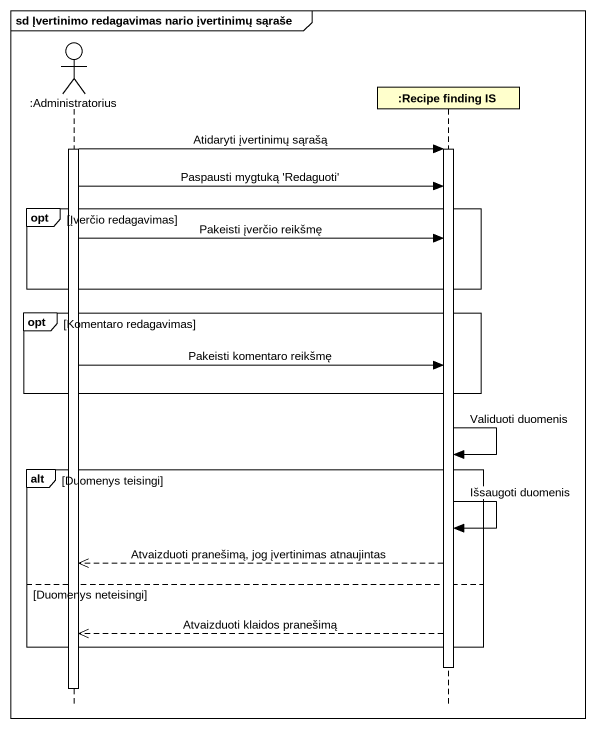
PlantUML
@startuml
mainframe sd Įvertinimo redagavimas nario įvertinimų sąraše
hide footbox
actor ":Administratorius" as Administratorius
participant ":Recipe finding IS" as Recipe_finding_IS

activate Administratorius
Administratorius -> Recipe_finding_IS : Atidaryti įvertinimų sąrašą
activate Recipe_finding_IS
Administratorius -> Recipe_finding_IS : Paspausti mygtuką 'Redaguoti'
opt Įverčio redagavimas
  Administratorius -> Recipe_finding_IS : Pakeisti įverčio reikšmę
end
opt Komentaro redagavimas
  Administratorius -> Recipe_finding_IS : Pakeisti komentaro reikšmę
end
Recipe_finding_IS -> Recipe_finding_IS : Validuoti duomenis
alt Duomenys teisingi
  Recipe_finding_IS -> Recipe_finding_IS : Išsaugoti duomenis
  Recipe_finding_IS -->> Administratorius : Atvaizduoti pranešimą, jog įvertinimas atnaujintas
else Duomenys neteisingi
  Recipe_finding_IS -->> Administratorius : Atvaizduoti klaidos pranešimą
end
deactivate Recipe_finding_IS
deactivate Administratorius
@enduml
